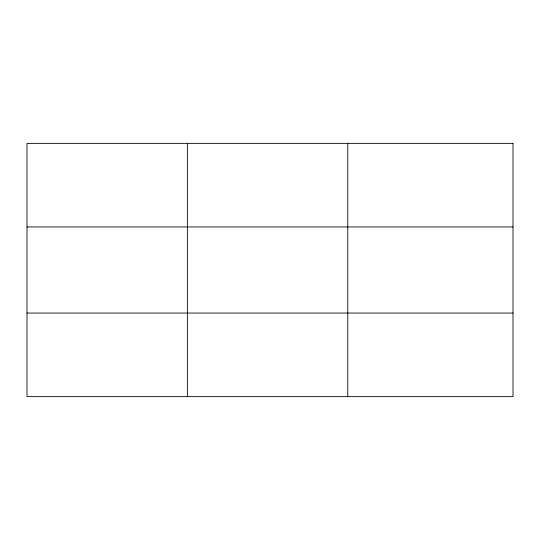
<?xml version="1.0" encoding="UTF-8"?>
<svg xmlns="http://www.w3.org/2000/svg" width="540" height="540" viewBox="0 0 540 540"><rect width="100%" height="100%" fill="white"/><g stroke="black" fill="none" stroke-linecap="round" stroke-linejoin="round"><path stroke-width="0.81" d="M187.38 396.637L187.38 143.363M347.76 396.637L347.76 143.363M27 226.942L513 226.942M27 313.058L513 313.058M513 143.363L513 396.637L27 396.637L27 143.363L513 143.363"/></g></svg>
